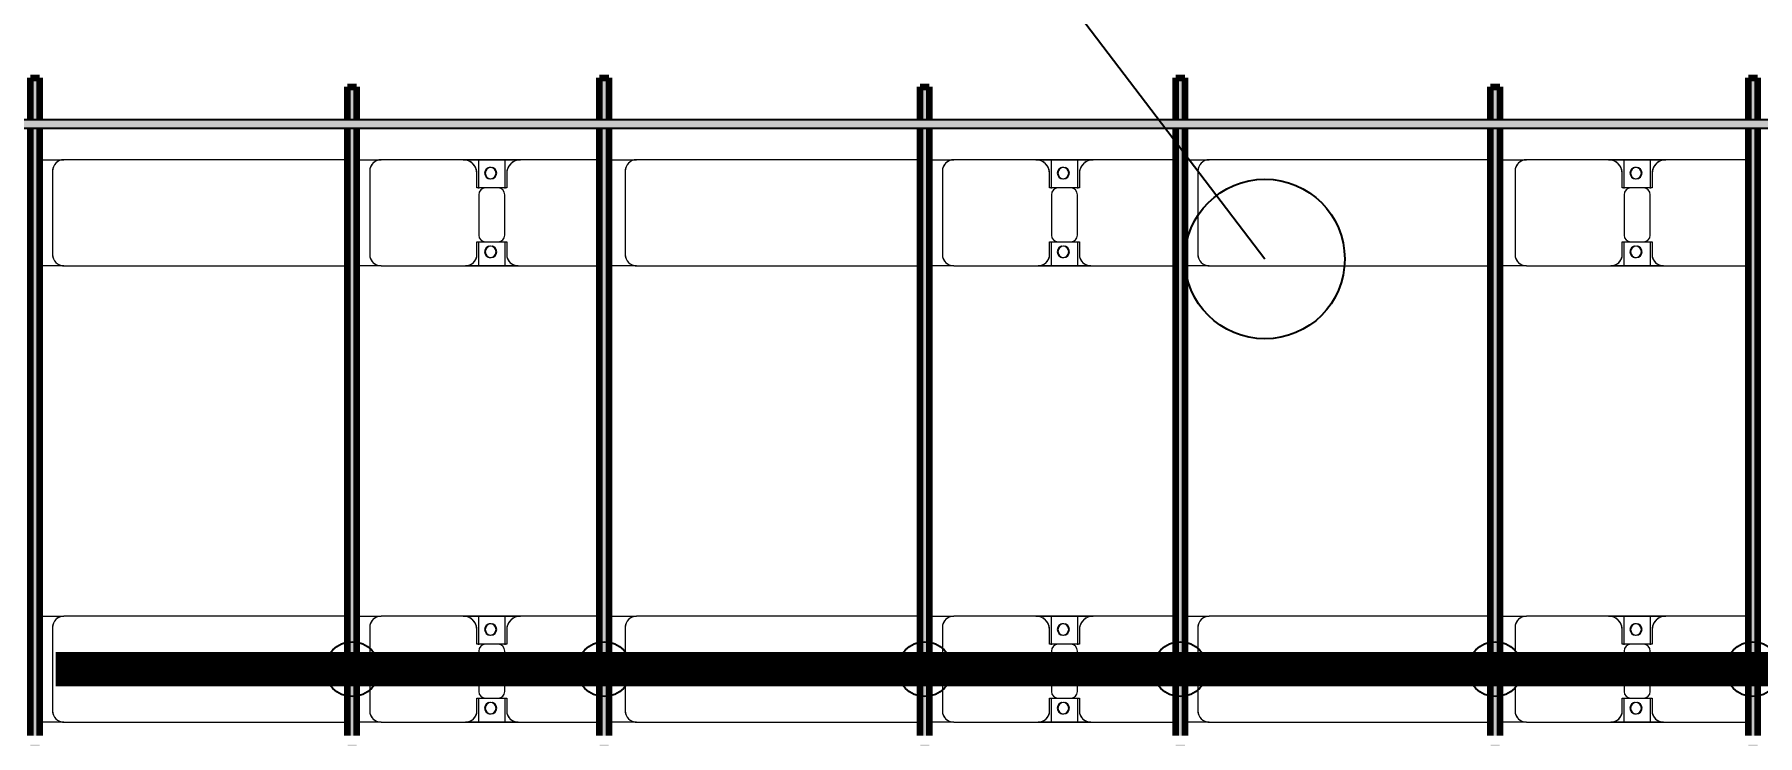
# Model space of a CAD drawing. Header units: millimetres. Extents: x -268744 to 115753, y -96240 to -10461.
# Drawn here: x -91568 to -84015, y -22607 to -19534 of the extents above; entities that cross this region are included whole.
import ezdxf

# ---------------------------------------------------------------- set-up
doc = ezdxf.new("R2010")
doc.units = ezdxf.units.MM
for name, color, linetype, lineweight in [('A-ANNO-DIMS', 211, 'Continuous', 9), ('A-ANNO-DIMS-900', 211, 'Continuous', 9), ('A-GENM', 13, 'Continuous', 9), ('S-BEAM', 12, 'Continuous', 9)]:
    doc.layers.add(name, color=color, linetype=linetype, lineweight=lineweight)
for name, color, linetype in [('GC-BICH NEO', 6, 'Continuous'), ('GC-DAY NEO', 5, 'Continuous'), ('GC-HOP 40x60 GIA CUONG', 1, 'Continuous')]:
    doc.layers.add(name, color=color, linetype=linetype)
doc.styles.add('Trebuchet MS', font='trebuc.ttf', dxfattribs={"width": 0.8, "height": 2700})
doc.dimstyles.new('Arc_Length_-_3mm_Trebuchet_MS_3', dxfattribs={"dimscale": 304.8, "dimtxt": 2783.567448, "dimasz": 2.952756, "dimexe": 4.429134, "dimexo": 4.429134, "dimgap": 0.885827, "dimtad": 1, "dimdec": 0, "dimrnd": 10, "dimzin": 0, "dimdsep": 46, "dimtxsty": 'Trebuchet MS', "dimblk1": 'OBLIQUE', "dimblk2": 'OBLIQUE', "dimsah": 1, "dimcen": 0.09, "dimdle": 2.952756, "dimazin": 0, "dimtfac": 1, "dimtdec": 4, "dimtix": 1, "dimtmove": 0, "dimatfit": 3, "dimfxl": 1, "dimtvp": 1, "dimtfill": 1, "dimtolj": 1, "dimtzin": 0, "dimarcsym": 2})

# ---------------------------------------------------------------- blocks, each defined once
blk = doc.blocks.new('Dầm C52 - Hộp 40x60-V24-KHUNG KẾT CẤU BÈ PIN 1')
at = {"layer": 'S-BEAM', "lineweight": 25}
blk.add_hatch(color=4, dxfattribs=at).paths.add_polyline_path([(-145811, -20), (145811, -20), (145811, 20), (-145811, 20)])
at = {"layer": 'S-BEAM', "color": 4, "lineweight": 25}
for p, q in [((-145811, 20), (145811, 20)), ((145811, -20), (-145811, -20))]:
    blk.add_line(p, q, dxfattribs=at)
blk = doc.blocks.new('Dầm C52 - Dầm C52-V2-KHUNG KẾT CẤU BÈ PIN 1')
at = {"layer": 'S-BEAM', "lineweight": 140}
h = blk.add_hatch(color=1, dxfattribs=at)
h.paths.add_polyline_path([(-25480.9, 20), (-25480.9, -20), (-25440.9, -20), (-25440.9, 20)])
h.paths.add_polyline_path([(-25400.9, 20), (-25400.9, -20), (-19440.9, -20), (-19443, 20), (-24983.5, 20)])
h.paths.add_polyline_path([(-19400.9, 20), (-19400.9, -20), (-13440.9, -20), (-13440.9, 20), (-18519.6, 20)])
h.paths.add_polyline_path([(-13400.9, -20), (-7440.9, -20), (-7440.9, 20), (-13400.9, 20)])
h.paths.add_polyline_path([(-7400.9, 20), (-7400.9, -20), (-1440.9, -20), (-1440.9, 20), (-6515.3, 20)])
h.paths.add_polyline_path([(-1400.9, 20), (-1400.9, -20), (4559.1, -20), (4559.1, 20), (-974.9, 20)])
h.paths.add_polyline_path([(4599.1, -20), (10559.1, -20), (10559.1, 20), (4599.1, 20)])
h.paths.add_polyline_path([(10599.1, -20), (16559.1, -20), (16559.1, 20), (10599.1, 20)])
h.paths.add_polyline_path([(16599.1, 20), (16599.1, -20), (22559.1, -20), (22559.1, 20), (17493.2, 20)])
h.paths.add_polyline_path([(22599.1, 20), (22599.1, -20), (25259.1, -20), (25259.1, 20), (23033.7, 20)])
h.paths.add_polyline_path([(25299.1, -20), (25480.9, -20), (25480.9, 20), (25299.1, 20)])
at = {"layer": 'S-BEAM', "color": 1, "lineweight": 140}
for p, q in [((22599.1, 20), (25259.1, 20)), ((25299.1, 20), (25480.9, 20)), ((25480.9, 20), (25480.9, -20)), ((25259.1, -20), (22599.1, -20)), ((25480.9, -20), (25299.1, -20))]:
    blk.add_line(p, q, dxfattribs=at)
blk = doc.blocks.new('Dầm C52 - Dầm C52-102503-KHUNG KẾT CẤU BÈ PIN 1')
at = {"layer": 'S-BEAM', "lineweight": 140}
h = blk.add_hatch(color=1, dxfattribs=at)
h.paths.add_polyline_path([(-25480.9, 20), (-25480.9, -20), (-25440.9, -20), (-25440.9, 20)])
h.paths.add_polyline_path([(-25400.9, 20), (-25400.9, -20), (-19440.9, -20), (-19443, 20), (-24983.5, 20)])
h.paths.add_polyline_path([(-19400.9, 20), (-19400.9, -20), (-13440.9, -20), (-13440.9, 20), (-17596.2, 20)])
h.paths.add_polyline_path([(-13400.9, -20), (-7440.9, -20), (-7440.9, 20), (-13400.9, 20)])
h.paths.add_polyline_path([(-7400.9, -20), (-1440.9, -20), (-1440.9, 20), (-7400.9, 20)])
h.paths.add_polyline_path([(-1400.9, -20), (4559.1, -20), (4559.1, 20), (-1400.9, 20)])
h.paths.add_polyline_path([(4599.1, -20), (10559.1, -20), (10559.1, 20), (4599.1, 20)])
h.paths.add_polyline_path([(10599.1, 20), (10599.1, -20), (16559.1, -20), (16559.1, 20), (11952.8, 20)])
h.paths.add_polyline_path([(16599.1, -20), (22559.1, -20), (22559.1, 20), (16599.1, 20)])
h.paths.add_polyline_path([(22599.1, -20), (25259.1, -20), (25259.1, 20), (22599.1, 20)])
h.paths.add_polyline_path([(25299.1, -20), (25441.8, -20), (25441.8, 20), (25299.1, 20)])
at = {"layer": 'S-BEAM', "color": 1, "lineweight": 140}
for p, q in [((22599.1, 20), (25259.1, 20)), ((25299.1, 20), (25441.8, 20)), ((25441.8, 20), (25441.8, -20)), ((25259.1, -20), (22599.1, -20)), ((25441.8, -20), (25299.1, -20))]:
    blk.add_line(p, q, dxfattribs=at)
blk = doc.blocks.new('Dầm C52 - Dầm C52-V19-KHUNG KẾT CẤU BÈ PIN 1')
at = {"layer": 'S-BEAM', "lineweight": 140}
h = blk.add_hatch(color=1, dxfattribs=at)
h.paths.add_polyline_path([(-25480.9, 20), (-25480.9, -20), (-25440.9, -20), (-25445.2, 20)])
h.paths.add_polyline_path([(-25400.9, -20), (-19440.9, -20), (-19443, 20), (-25400.9, 20)])
h.paths.add_polyline_path([(-19400.9, -20), (-13440.9, -20), (-13440.9, 20), (-19400.9, 20)])
h.paths.add_polyline_path([(-13400.9, -20), (-7440.9, -20), (-7440.9, 20), (-13400.9, 20)])
h.paths.add_polyline_path([(-7400.9, -20), (-1440.9, -20), (-1440.9, 20), (-7400.9, 20)])
h.paths.add_polyline_path([(-1400.9, -20), (4559.1, -20), (4559.1, 20), (-1400.9, 20)])
h.paths.add_polyline_path([(4599.1, -20), (10559.1, -20), (10559.1, 20), (4599.1, 20)])
h.paths.add_polyline_path([(10599.1, -20), (16559.1, -20), (16559.1, 20), (10599.1, 20)])
h.paths.add_polyline_path([(16599.1, -20), (22559.1, -20), (22559.1, 20), (16599.1, 20)])
h.paths.add_polyline_path([(22599.1, -20), (25259.1, -20), (25259.1, 20), (22599.1, 20)])
h.paths.add_polyline_path([(25299.1, 20), (25299.1, -20), (25441.8, -20), (25441.8, 20)])
at = {"layer": 'S-BEAM', "color": 1, "lineweight": 140}
for p, q in [((22599.1, 20), (25259.1, 20)), ((25299.1, 20), (25441.8, 20)), ((25441.8, 20), (25441.8, -20)), ((25259.1, -20), (22599.1, -20)), ((25441.8, -20), (25299.1, -20))]:
    blk.add_line(p, q, dxfattribs=at)
blk = doc.blocks.new('Dầm C52 - Dầm C52-V1-KHUNG KẾT CẤU BÈ PIN 1')
at = {"layer": 'S-BEAM', "lineweight": 140}
h = blk.add_hatch(color=1, dxfattribs=at)
h.paths.add_polyline_path([(-25480.9, 20), (-25480.9, -20), (-25440.9, -20), (-25445.2, 20)])
h.paths.add_polyline_path([(-25400.9, -20), (-19440.9, -20), (-19443, 20), (-25400.9, 20)])
h.paths.add_polyline_path([(-19400.9, 20), (-19400.9, -20), (-13440.9, -20), (-13440.9, 20), (-18981.3, 20)])
h.paths.add_polyline_path([(-13400.9, -20), (-7440.9, -20), (-7440.9, 20), (-13400.9, 20)])
h.paths.add_polyline_path([(-7400.9, 20), (-7400.9, -20), (-1440.9, -20), (-1440.9, 20), (-6977, 20)])
h.paths.add_polyline_path([(-1400.9, -20), (4559.1, -20), (4559.1, 20), (-1400.9, 20)])
h.paths.add_polyline_path([(4599.1, 20), (4599.1, -20), (10559.1, -20), (10559.1, 20), (5027.2, 20)])
h.paths.add_polyline_path([(10599.1, -20), (16559.1, -20), (16559.1, 20), (10599.1, 20)])
h.paths.add_polyline_path([(16599.1, 20), (16599.1, -20), (22559.1, -20), (22559.1, 20), (17031.5, 20)])
h.paths.add_polyline_path([(22599.1, -20), (25259.1, -20), (25259.1, 20), (22599.1, 20)])
h.paths.add_polyline_path([(25299.1, -20), (25480.9, -20), (25480.9, 20), (25299.1, 20)])
at = {"layer": 'S-BEAM', "color": 1, "lineweight": 140}
for p, q in [((22599.1, 20), (25259.1, 20)), ((25299.1, 20), (25480.9, 20)), ((25480.9, 20), (25480.9, -20)), ((25259.1, -20), (22599.1, -20)), ((25480.9, -20), (25299.1, -20))]:
    blk.add_line(p, q, dxfattribs=at)
blk = doc.blocks.new('Dai phao do pin - DẢI PHAO ĐỠ PIN-V74-KHUNG KẾT CẤU BÈ PIN 1')
at = {"layer": 'A-GENM', "color": 7}
for p, q in [((16842.6, 241.6), (16949.7, 241.6)), ((16842.6, 241.6), (16949.7, 241.6)), ((18180.3, 241.6), (16949.7, 241.6)), ((18180.3, 241.6), (18192.6, 241.6)), ((18180.3, 241.6), (18192.6, 241.6)), ((18232.6, 241.6), (18339.7, 241.6)), ((18232.6, 241.6), (18339.7, 241.6)), ((18699.7, 241.6), (18339.7, 241.6)), ((18699.7, 241.6), (18882.2, 241.6)), ((18882.2, 241.6), (18699.7, 241.6)), ((18767.8, 241.6), (18950.3, 241.6)), ((18767.8, 116.2), (18767.8, 241.6)), ((18950.3, 241.6), (18767.8, 241.6)), ((18882.2, 241.6), (18882.2, 116.2)), ((19297.6, 241.6), (18950.3, 241.6)), ((19337.6, 241.6), (19459.7, 241.6)), ((19337.6, 241.6), (19459.7, 241.6)), ((20690.3, 241.6), (19459.7, 241.6)), ((20690.3, 241.6), (20702.6, 241.6)), ((20690.3, 241.6), (20702.6, 241.6)), ((20742.6, 241.6), (20849.7, 241.6)), ((20742.6, 241.6), (20849.7, 241.6)), ((21209.7, 241.6), (20849.7, 241.6)), ((21209.7, 241.6), (21392.2, 241.6)), ((21392.2, 241.6), (21209.7, 241.6)), ((21277.8, 241.6), (21460.3, 241.6)), ((21277.8, 116.2), (21277.8, 241.6)), ((21460.3, 241.6), (21277.8, 241.6)), ((21392.2, 241.6), (21392.2, 116.2)), ((21810.3, 241.6), (21460.3, 241.6)), ((21810.3, 241.6), (21822.6, 241.6)), ((21810.3, 241.6), (21822.6, 241.6)), ((21862.6, 241.6), (21969.7, 241.6)), ((21862.6, 241.6), (21969.7, 241.6)), ((23200.3, 241.6), (21969.7, 241.6)), ((23242.6, 241.6), (23359.7, 241.6)), ((23242.6, 241.6), (23359.7, 241.6)), ((23719.7, 241.6), (23359.7, 241.6)), ((23719.7, 241.6), (23902.2, 241.6)), ((23902.2, 241.6), (23719.7, 241.6)), ((23787.8, 241.6), (23970.3, 241.6)), ((23787.8, 116.2), (23787.8, 241.6)), ((23970.3, 241.6), (23787.8, 241.6)), ((23902.2, 241.6), (23902.2, 116.2)), ((24320.3, 241.6), (23970.3, 241.6)), ((24320.3, 241.6), (24332.6, 241.6)), ((24320.3, 241.6), (24332.6, 241.6)), ((16899.7, 191.6), (16899.7, -173.4)), ((18289.7, 191.6), (18289.7, -173.4)), ((18759.7, 118.2), (18759.7, 181.6)), ((18890.3, 181.6), (18890.3, 118.2)), ((19350.3, -173.4), (19350.3, 191.6)), ((19409.7, 191.6), (19409.7, -173.4)), ((20799.7, 191.6), (20799.7, -173.4)), ((21269.7, 118.2), (21269.7, 181.6)), ((21400.3, 181.6), (21400.3, 118.2)), ((21919.7, 191.6), (21919.7, -173.4)), ((23250.3, -173.4), (23250.3, 191.6)), ((23309.7, 191.6), (23309.7, -173.4)), ((23779.7, 118.2), (23779.7, 181.6)), ((23910.3, 181.6), (23910.3, 118.2)), ((18852.2, 118.2), (18759.7, 118.2)), ((18767.8, 88.2), (18767.8, -88.2)), ((18890.3, 118.2), (18797.8, 118.2)), ((18882.2, -88.2), (18882.2, 88.2)), ((21362.2, 118.2), (21269.7, 118.2)), ((21277.8, 88.2), (21277.8, -88.2)), ((21400.3, 118.2), (21307.8, 118.2)), ((21392.2, -88.2), (21392.2, 88.2)), ((23872.2, 118.2), (23779.7, 118.2)), ((23787.8, 88.2), (23787.8, -88.2)), ((23910.3, 118.2), (23817.8, 118.2)), ((23902.2, -88.2), (23902.2, 88.2)), ((18759.7, -173.4), (18759.7, -118.2)), ((18759.7, -118.2), (18852.2, -118.2)), ((18767.8, -223.4), (18767.8, -116.2)), ((18797.8, -118.2), (18890.3, -118.2)), ((18882.2, -116.2), (18882.2, -223.4)), ((18890.3, -118.2), (18890.3, -173.4)), ((21269.7, -173.4), (21269.7, -118.2)), ((21269.7, -118.2), (21362.2, -118.2)), ((21277.8, -223.4), (21277.8, -116.2)), ((21307.8, -118.2), (21400.3, -118.2)), ((21392.2, -116.2), (21392.2, -223.4)), ((21400.3, -118.2), (21400.3, -173.4)), ((23779.7, -173.4), (23779.7, -118.2)), ((23779.7, -118.2), (23872.2, -118.2)), ((23787.8, -223.4), (23787.8, -116.2)), ((23817.8, -118.2), (23910.3, -118.2)), ((23902.2, -116.2), (23902.2, -223.4)), ((23910.3, -118.2), (23910.3, -173.4)), ((16949.7, -223.4), (16842.6, -223.4)), ((16949.7, -223.4), (16842.6, -223.4)), ((16949.7, -223.4), (18180.3, -223.4)), ((18192.6, -223.4), (18180.3, -223.4)), ((18192.6, -223.4), (18180.3, -223.4)), ((18339.7, -223.4), (18232.6, -223.4)), ((18339.7, -223.4), (18232.6, -223.4)), ((18339.7, -223.4), (18709.7, -223.4)), ((18882.2, -223.4), (18709.7, -223.4)), ((18709.7, -223.4), (18882.2, -223.4)), ((18940.3, -223.4), (18767.8, -223.4)), ((18767.8, -223.4), (18940.3, -223.4)), ((18940.3, -223.4), (19297.6, -223.4)), ((19459.7, -223.4), (19337.6, -223.4)), ((19459.7, -223.4), (19337.6, -223.4)), ((19459.7, -223.4), (20690.3, -223.4)), ((20702.6, -223.4), (20690.3, -223.4)), ((20702.6, -223.4), (20690.3, -223.4)), ((20849.7, -223.4), (20742.6, -223.4)), ((20849.7, -223.4), (20742.6, -223.4)), ((20849.7, -223.4), (21219.7, -223.4)), ((21392.2, -223.4), (21219.7, -223.4)), ((21219.7, -223.4), (21392.2, -223.4)), ((21450.3, -223.4), (21277.8, -223.4)), ((21277.8, -223.4), (21450.3, -223.4)), ((21450.3, -223.4), (21810.3, -223.4)), ((21822.6, -223.4), (21810.3, -223.4)), ((21822.6, -223.4), (21810.3, -223.4)), ((21969.7, -223.4), (21862.6, -223.4)), ((21969.7, -223.4), (21862.6, -223.4)), ((21969.7, -223.4), (23200.3, -223.4)), ((23359.7, -223.4), (23242.6, -223.4)), ((23359.7, -223.4), (23242.6, -223.4)), ((23359.7, -223.4), (23729.7, -223.4)), ((23902.2, -223.4), (23729.7, -223.4)), ((23729.7, -223.4), (23902.2, -223.4)), ((23960.3, -223.4), (23787.8, -223.4)), ((23787.8, -223.4), (23960.3, -223.4)), ((23960.3, -223.4), (24320.3, -223.4)), ((24332.6, -223.4), (24320.3, -223.4)), ((24332.6, -223.4), (24320.3, -223.4))]:
    blk.add_line(p, q, dxfattribs=at)
for centre, radius, start, end in [((16949.7, 191.6), 50, 90, 180), ((16949.7, 191.6), 50, 105, 135), ((18180.3, 191.6), 50, 75.72455, 90), ((18180.3, 191.6), 50, 75.72455, 90), ((18339.7, 191.6), 50, 90, 180), ((18339.7, 191.6), 50, 105, 180), ((18699.7, 181.6), 60, 360, 90), ((18699.7, 181.6), 60, 360, 60), ((18950.3, 181.6), 60, 90, 180), ((18950.3, 181.6), 60, 120, 180), ((19300.3, 191.6), 50, 360, 45), ((19300.3, 191.6), 50, 360, 45), ((19459.7, 191.6), 50, 90, 180), ((19459.7, 191.6), 50, 105, 135), ((20690.3, 191.6), 50, 75.72455, 90), ((20690.3, 191.6), 50, 75.72455, 90), ((20849.7, 191.6), 50, 90, 180), ((20849.7, 191.6), 50, 105, 180), ((21209.7, 181.6), 60, 0, 90), ((21209.7, 181.6), 60, 0, 60), ((21460.3, 181.6), 60, 90, 180), ((21460.3, 181.6), 60, 120, 180), ((21810.3, 191.6), 50, 75.72455, 90), ((21969.7, 191.6), 50, 90, 180), ((21969.7, 191.6), 50, 105, 135), ((23359.7, 191.6), 50, 90, 180), ((23359.7, 191.6), 50, 105, 180), ((23719.7, 181.6), 60, 0, 90), ((23719.7, 181.6), 60, 0, 60), ((23970.3, 181.6), 60, 90, 180), ((23970.3, 181.6), 60, 120, 180), ((24320.3, 191.6), 50, 75.72455, 90), ((16949.7, 191.6), 50, 150, 180), ((18818.6, 183.2), 25, 0, 180), ((18818.6, 183.2), 25, 180, 0), ((18818.6, 183.2), 25, 0, 165), ((18821.4, 183.2), 25, 0, 180), ((18821.4, 183.2), 25, 90, 180), ((18821.4, 183.2), 25, 180, 0), ((18821.4, 183.2), 25, 180, 300), ((18818.6, 183.2), 25, 210, 0), ((18821.4, 183.2), 25, 15, 75), ((18821.4, 183.2), 25, 330, 345), ((19459.7, 191.6), 50, 150, 180), ((21328.6, 183.2), 25, 0, 180), ((21328.6, 183.2), 25, 180, 0), ((21328.6, 183.2), 25, 0, 165), ((21331.4, 183.2), 25, 360, 180), ((21331.4, 183.2), 25, 90, 180), ((21331.4, 183.2), 25, 180, 0), ((21331.4, 183.2), 25, 180, 300), ((21328.6, 183.2), 25, 210, 0), ((21331.4, 183.2), 25, 15, 75), ((21331.4, 183.2), 25, 330, 345), ((21969.7, 191.6), 50, 150, 180), ((23200.3, 191.6), 50, 360, 30), ((23200.3, 191.6), 50, 15, 30), ((23838.6, 183.2), 25, 0, 180), ((23838.6, 183.2), 25, 180, 0), ((23838.6, 183.2), 25, 360, 165), ((23841.4, 183.2), 25, 360, 180), ((23841.4, 183.2), 25, 90, 180), ((23841.4, 183.2), 25, 180, 0), ((23841.4, 183.2), 25, 180, 300), ((23838.6, 183.2), 25, 210, 0), ((23841.4, 183.2), 25, 15, 75), ((23841.4, 183.2), 25, 330, 345), ((18797.8, 88.2), 30, 90, 180), ((18852.2, 88.2), 30, 360, 90), ((21307.8, 88.2), 30, 90, 180), ((21362.2, 88.2), 30, 0, 90), ((23817.8, 88.2), 30, 90, 180), ((23872.2, 88.2), 30, 360, 90), ((18797.8, -88.2), 30, 180, 270), ((18818.6, -161.8), 25, 0, 180), ((18818.6, -161.8), 25, 105, 165), ((18821.4, -161.8), 25, 0, 180), ((18821.4, -161.8), 25, 105, 180), ((18818.6, -161.8), 25, 0, 75), ((18821.4, -161.8), 25, 15, 75), ((18852.2, -88.2), 30, 270, 0), ((21307.8, -88.2), 30, 180, 270), ((21328.6, -161.8), 25, 0, 180), ((21328.6, -161.8), 25, 105, 165), ((21331.4, -161.8), 25, 360, 180), ((21331.4, -161.8), 25, 105, 180), ((21328.6, -161.8), 25, 0, 75), ((21331.4, -161.8), 25, 15, 75), ((21362.2, -88.2), 30, 270, 0), ((23817.8, -88.2), 30, 180, 270), ((23838.6, -161.8), 25, 0, 180), ((23838.6, -161.8), 25, 105, 165), ((23841.4, -161.8), 25, 0, 180), ((23841.4, -161.8), 25, 105, 180), ((23838.6, -161.8), 25, 0, 75), ((23841.4, -161.8), 25, 15, 75), ((23872.2, -88.2), 30, 270, 360), ((16949.7, -173.4), 50, 180, 270), ((16949.7, -173.4), 50, 180, 210), ((16949.7, -173.4), 50, 240, 270), ((18180.3, -173.4), 50, 270, 284.27545), ((18339.7, -173.4), 50, 180, 270), ((18339.7, -173.4), 50, 180, 255), ((18709.7, -173.4), 50, 270, 360), ((18709.7, -173.4), 50, 285, 360), ((18818.6, -161.8), 25, 180, 0), ((18818.6, -161.8), 25, 195, 0), ((18821.4, -161.8), 25, 180, 0), ((18821.4, -161.8), 25, 180, 270), ((18821.4, -161.8), 25, 285, 345), ((18940.3, -173.4), 50, 180, 270), ((18940.3, -173.4), 50, 180, 255), ((19300.3, -173.4), 50, 315, 360), ((19300.3, -173.4), 50, 315, 360), ((19459.7, -173.4), 50, 180, 270), ((19459.7, -173.4), 50, 180, 210), ((19459.7, -173.4), 50, 240, 270), ((20690.3, -173.4), 50, 270, 284.27545), ((20849.7, -173.4), 50, 180, 270), ((20849.7, -173.4), 50, 180, 255), ((21219.7, -173.4), 50, 270, 360), ((21219.7, -173.4), 50, 285, 360), ((21328.6, -161.8), 25, 180, 0), ((21328.6, -161.8), 25, 195, 0), ((21331.4, -161.8), 25, 180, 360), ((21331.4, -161.8), 25, 180, 270), ((21331.4, -161.8), 25, 285, 345), ((21450.3, -173.4), 50, 180, 270), ((21450.3, -173.4), 50, 180, 255), ((21810.3, -173.4), 50, 270, 284.27545), ((21969.7, -173.4), 50, 180, 270), ((21969.7, -173.4), 50, 180, 210), ((21969.7, -173.4), 50, 240, 270), ((23200.3, -173.4), 50, 330, 0), ((23200.3, -173.4), 50, 330, 0), ((23359.7, -173.4), 50, 180, 270), ((23359.7, -173.4), 50, 180, 255), ((23729.7, -173.4), 50, 270, 360), ((23729.7, -173.4), 50, 285, 0), ((23838.6, -161.8), 25, 180, 360), ((23838.6, -161.8), 25, 195, 0), ((23841.4, -161.8), 25, 180, 0), ((23841.4, -161.8), 25, 180, 270), ((23841.4, -161.8), 25, 285, 345), ((23960.3, -173.4), 50, 180, 270), ((23960.3, -173.4), 50, 180, 255), ((24320.3, -173.4), 50, 270, 284.27545)]:
    blk.add_arc(centre, radius, start, end, dxfattribs=at)
blk = doc.blocks.new('Dai phao do pin - DẢI PHAO ĐỠ PIN-V75-KHUNG KẾT CẤU BÈ PIN 1')
at = {"layer": 'A-GENM', "color": 7}
for p, q in [((16842.6, 241.6), (16949.7, 241.6)), ((16842.6, 241.6), (16949.7, 241.6)), ((18180.3, 241.6), (16949.7, 241.6)), ((18180.3, 241.6), (18192.6, 241.6)), ((18180.3, 241.6), (18192.6, 241.6)), ((18232.6, 241.6), (18339.7, 241.6)), ((18232.6, 241.6), (18339.7, 241.6)), ((18699.7, 241.6), (18339.7, 241.6)), ((18699.7, 241.6), (18882.2, 241.6)), ((18882.2, 241.6), (18699.7, 241.6)), ((18767.8, 241.6), (18950.3, 241.6)), ((18767.8, 116.2), (18767.8, 241.6)), ((18950.3, 241.6), (18767.8, 241.6)), ((18882.2, 241.6), (18882.2, 116.2)), ((19297.6, 241.6), (18950.3, 241.6)), ((19337.6, 241.6), (19459.7, 241.6)), ((19337.6, 241.6), (19459.7, 241.6)), ((20690.3, 241.6), (19459.7, 241.6)), ((20690.3, 241.6), (20702.6, 241.6)), ((20690.3, 241.6), (20702.6, 241.6)), ((20742.6, 241.6), (20849.7, 241.6)), ((20742.6, 241.6), (20849.7, 241.6)), ((21209.7, 241.6), (20849.7, 241.6)), ((21209.7, 241.6), (21392.2, 241.6)), ((21392.2, 241.6), (21209.7, 241.6)), ((21277.8, 241.6), (21460.3, 241.6)), ((21277.8, 116.2), (21277.8, 241.6)), ((21460.3, 241.6), (21277.8, 241.6)), ((21392.2, 241.6), (21392.2, 116.2)), ((21810.3, 241.6), (21460.3, 241.6)), ((21810.3, 241.6), (21822.6, 241.6)), ((21810.3, 241.6), (21822.6, 241.6)), ((21862.6, 241.6), (21969.7, 241.6)), ((21862.6, 241.6), (21969.7, 241.6)), ((23200.3, 241.6), (21969.7, 241.6)), ((23242.6, 241.6), (23359.7, 241.6)), ((23242.6, 241.6), (23359.7, 241.6)), ((23719.7, 241.6), (23359.7, 241.6)), ((23719.7, 241.6), (23902.2, 241.6)), ((23902.2, 241.6), (23719.7, 241.6)), ((23787.8, 241.6), (23970.3, 241.6)), ((23787.8, 116.2), (23787.8, 241.6)), ((23970.3, 241.6), (23787.8, 241.6)), ((23902.2, 241.6), (23902.2, 116.2)), ((24320.3, 241.6), (23970.3, 241.6)), ((24320.3, 241.6), (24332.6, 241.6)), ((24320.3, 241.6), (24332.6, 241.6)), ((16899.7, 191.6), (16899.7, -173.4)), ((18289.7, 191.6), (18289.7, -173.4)), ((18759.7, 118.2), (18759.7, 181.6)), ((18890.3, 181.6), (18890.3, 118.2)), ((19350.3, -173.4), (19350.3, 191.6)), ((19409.7, 191.6), (19409.7, -173.4)), ((20799.7, 191.6), (20799.7, -173.4)), ((21269.7, 118.2), (21269.7, 181.6)), ((21400.3, 181.6), (21400.3, 118.2)), ((21919.7, 191.6), (21919.7, -173.4)), ((23250.3, -173.4), (23250.3, 191.6)), ((23309.7, 191.6), (23309.7, -173.4)), ((23779.7, 118.2), (23779.7, 181.6)), ((23910.3, 181.6), (23910.3, 118.2)), ((18852.2, 118.2), (18759.7, 118.2)), ((18767.8, 88.2), (18767.8, -88.2)), ((18890.3, 118.2), (18797.8, 118.2)), ((18882.2, -88.2), (18882.2, 88.2)), ((21362.2, 118.2), (21269.7, 118.2)), ((21277.8, 88.2), (21277.8, -88.2)), ((21400.3, 118.2), (21307.8, 118.2)), ((21392.2, -88.2), (21392.2, 88.2)), ((23872.2, 118.2), (23779.7, 118.2)), ((23787.8, 88.2), (23787.8, -88.2)), ((23910.3, 118.2), (23817.8, 118.2)), ((23902.2, -88.2), (23902.2, 88.2)), ((18759.7, -173.4), (18759.7, -118.2)), ((18759.7, -118.2), (18852.2, -118.2)), ((18767.8, -223.4), (18767.8, -116.2)), ((18797.8, -118.2), (18890.3, -118.2)), ((18882.2, -116.2), (18882.2, -223.4)), ((18890.3, -118.2), (18890.3, -173.4)), ((21269.7, -173.4), (21269.7, -118.2)), ((21269.7, -118.2), (21362.2, -118.2)), ((21277.8, -223.4), (21277.8, -116.2)), ((21307.8, -118.2), (21400.3, -118.2)), ((21392.2, -116.2), (21392.2, -223.4)), ((21400.3, -118.2), (21400.3, -173.4)), ((23779.7, -173.4), (23779.7, -118.2)), ((23779.7, -118.2), (23872.2, -118.2)), ((23787.8, -223.4), (23787.8, -116.2)), ((23817.8, -118.2), (23910.3, -118.2)), ((23902.2, -116.2), (23902.2, -223.4)), ((23910.3, -118.2), (23910.3, -173.4)), ((16949.7, -223.4), (16842.6, -223.4)), ((16949.7, -223.4), (16842.6, -223.4)), ((16949.7, -223.4), (18180.3, -223.4)), ((18192.6, -223.4), (18180.3, -223.4)), ((18192.6, -223.4), (18180.3, -223.4)), ((18339.7, -223.4), (18232.6, -223.4)), ((18339.7, -223.4), (18232.6, -223.4)), ((18339.7, -223.4), (18709.7, -223.4)), ((18882.2, -223.4), (18709.7, -223.4)), ((18709.7, -223.4), (18882.2, -223.4)), ((18940.3, -223.4), (18767.8, -223.4)), ((18767.8, -223.4), (18940.3, -223.4)), ((18940.3, -223.4), (19297.6, -223.4)), ((19459.7, -223.4), (19337.6, -223.4)), ((19459.7, -223.4), (19337.6, -223.4)), ((19459.7, -223.4), (20690.3, -223.4)), ((20702.6, -223.4), (20690.3, -223.4)), ((20702.6, -223.4), (20690.3, -223.4)), ((20849.7, -223.4), (20742.6, -223.4)), ((20849.7, -223.4), (20742.6, -223.4)), ((20849.7, -223.4), (21219.7, -223.4)), ((21392.2, -223.4), (21219.7, -223.4)), ((21219.7, -223.4), (21392.2, -223.4)), ((21450.3, -223.4), (21277.8, -223.4)), ((21277.8, -223.4), (21450.3, -223.4)), ((21450.3, -223.4), (21810.3, -223.4)), ((21822.6, -223.4), (21810.3, -223.4)), ((21822.6, -223.4), (21810.3, -223.4)), ((21969.7, -223.4), (21862.6, -223.4)), ((21969.7, -223.4), (21862.6, -223.4)), ((21969.7, -223.4), (23200.3, -223.4)), ((23359.7, -223.4), (23242.6, -223.4)), ((23359.7, -223.4), (23242.6, -223.4)), ((23359.7, -223.4), (23729.7, -223.4)), ((23902.2, -223.4), (23729.7, -223.4)), ((23729.7, -223.4), (23902.2, -223.4)), ((23960.3, -223.4), (23787.8, -223.4)), ((23787.8, -223.4), (23960.3, -223.4)), ((23960.3, -223.4), (24320.3, -223.4)), ((24332.6, -223.4), (24320.3, -223.4)), ((24332.6, -223.4), (24320.3, -223.4))]:
    blk.add_line(p, q, dxfattribs=at)
for centre, radius, start, end in [((16949.7, 191.6), 50, 90, 180), ((16949.7, 191.6), 50, 105, 135), ((18180.3, 191.6), 50, 75.72455, 90), ((18180.3, 191.6), 50, 75.72455, 90), ((18339.7, 191.6), 50, 90, 180), ((18339.7, 191.6), 50, 105, 180), ((18699.7, 181.6), 60, 360, 90), ((18699.7, 181.6), 60, 360, 60), ((18950.3, 181.6), 60, 90, 180), ((18950.3, 181.6), 60, 120, 180), ((19300.3, 191.6), 50, 360, 45), ((19300.3, 191.6), 50, 360, 45), ((19459.7, 191.6), 50, 90, 180), ((19459.7, 191.6), 50, 105, 135), ((20690.3, 191.6), 50, 75.72455, 90), ((20690.3, 191.6), 50, 75.72455, 90), ((20849.7, 191.6), 50, 90, 180), ((20849.7, 191.6), 50, 105, 180), ((21209.7, 181.6), 60, 0, 90), ((21209.7, 181.6), 60, 0, 60), ((21460.3, 181.6), 60, 90, 180), ((21460.3, 181.6), 60, 120, 180), ((21810.3, 191.6), 50, 75.72455, 90), ((21969.7, 191.6), 50, 90, 180), ((21969.7, 191.6), 50, 105, 135), ((23359.7, 191.6), 50, 90, 180), ((23359.7, 191.6), 50, 105, 180), ((23719.7, 181.6), 60, 0, 90), ((23719.7, 181.6), 60, 0, 60), ((23970.3, 181.6), 60, 90, 180), ((23970.3, 181.6), 60, 120, 180), ((24320.3, 191.6), 50, 75.72455, 90), ((16949.7, 191.6), 50, 150, 180), ((18818.6, 183.2), 25, 0, 180), ((18818.6, 183.2), 25, 180, 0), ((18818.6, 183.2), 25, 0, 165), ((18821.4, 183.2), 25, 0, 180), ((18821.4, 183.2), 25, 90, 180), ((18821.4, 183.2), 25, 180, 0), ((18821.4, 183.2), 25, 180, 300), ((18818.6, 183.2), 25, 210, 0), ((18821.4, 183.2), 25, 15, 75), ((18821.4, 183.2), 25, 330, 345), ((19459.7, 191.6), 50, 150, 180), ((21328.6, 183.2), 25, 0, 180), ((21328.6, 183.2), 25, 180, 0), ((21328.6, 183.2), 25, 0, 165), ((21331.4, 183.2), 25, 360, 180), ((21331.4, 183.2), 25, 90, 180), ((21331.4, 183.2), 25, 180, 0), ((21331.4, 183.2), 25, 180, 300), ((21328.6, 183.2), 25, 210, 0), ((21331.4, 183.2), 25, 15, 75), ((21331.4, 183.2), 25, 330, 345), ((21969.7, 191.6), 50, 150, 180), ((23200.3, 191.6), 50, 360, 30), ((23200.3, 191.6), 50, 15, 30), ((23838.6, 183.2), 25, 0, 180), ((23838.6, 183.2), 25, 180, 0), ((23838.6, 183.2), 25, 360, 165), ((23841.4, 183.2), 25, 360, 180), ((23841.4, 183.2), 25, 90, 180), ((23841.4, 183.2), 25, 180, 0), ((23841.4, 183.2), 25, 180, 300), ((23838.6, 183.2), 25, 210, 0), ((23841.4, 183.2), 25, 15, 75), ((23841.4, 183.2), 25, 330, 345), ((18797.8, 88.2), 30, 90, 180), ((18852.2, 88.2), 30, 360, 90), ((21307.8, 88.2), 30, 90, 180), ((21362.2, 88.2), 30, 0, 90), ((23817.8, 88.2), 30, 90, 180), ((23872.2, 88.2), 30, 360, 90), ((18797.8, -88.2), 30, 180, 270), ((18818.6, -161.8), 25, 0, 180), ((18818.6, -161.8), 25, 105, 165), ((18821.4, -161.8), 25, 0, 180), ((18821.4, -161.8), 25, 105, 180), ((18818.6, -161.8), 25, 0, 75), ((18821.4, -161.8), 25, 15, 75), ((18852.2, -88.2), 30, 270, 0), ((21307.8, -88.2), 30, 180, 270), ((21328.6, -161.8), 25, 0, 180), ((21328.6, -161.8), 25, 105, 165), ((21331.4, -161.8), 25, 360, 180), ((21331.4, -161.8), 25, 105, 180), ((21328.6, -161.8), 25, 0, 75), ((21331.4, -161.8), 25, 15, 75), ((21362.2, -88.2), 30, 270, 0), ((23817.8, -88.2), 30, 180, 270), ((23838.6, -161.8), 25, 0, 180), ((23838.6, -161.8), 25, 105, 165), ((23841.4, -161.8), 25, 0, 180), ((23841.4, -161.8), 25, 105, 180), ((23838.6, -161.8), 25, 0, 75), ((23841.4, -161.8), 25, 15, 75), ((23872.2, -88.2), 30, 270, 360), ((16949.7, -173.4), 50, 180, 270), ((16949.7, -173.4), 50, 180, 210), ((16949.7, -173.4), 50, 240, 270), ((18180.3, -173.4), 50, 270, 284.27545), ((18339.7, -173.4), 50, 180, 270), ((18339.7, -173.4), 50, 180, 255), ((18709.7, -173.4), 50, 270, 360), ((18709.7, -173.4), 50, 285, 360), ((18818.6, -161.8), 25, 180, 0), ((18818.6, -161.8), 25, 195, 0), ((18821.4, -161.8), 25, 180, 0), ((18821.4, -161.8), 25, 180, 270), ((18821.4, -161.8), 25, 285, 345), ((18940.3, -173.4), 50, 180, 270), ((18940.3, -173.4), 50, 180, 255), ((19300.3, -173.4), 50, 315, 360), ((19300.3, -173.4), 50, 315, 360), ((19459.7, -173.4), 50, 180, 270), ((19459.7, -173.4), 50, 180, 210), ((19459.7, -173.4), 50, 240, 270), ((20690.3, -173.4), 50, 270, 284.27545), ((20849.7, -173.4), 50, 180, 270), ((20849.7, -173.4), 50, 180, 255), ((21219.7, -173.4), 50, 270, 360), ((21219.7, -173.4), 50, 285, 360), ((21328.6, -161.8), 25, 180, 0), ((21328.6, -161.8), 25, 195, 0), ((21331.4, -161.8), 25, 180, 360), ((21331.4, -161.8), 25, 180, 270), ((21331.4, -161.8), 25, 285, 345), ((21450.3, -173.4), 50, 180, 270), ((21450.3, -173.4), 50, 180, 255), ((21810.3, -173.4), 50, 270, 284.27545), ((21969.7, -173.4), 50, 180, 270), ((21969.7, -173.4), 50, 180, 210), ((21969.7, -173.4), 50, 240, 270), ((23200.3, -173.4), 50, 330, 0), ((23200.3, -173.4), 50, 330, 0), ((23359.7, -173.4), 50, 180, 270), ((23359.7, -173.4), 50, 180, 255), ((23729.7, -173.4), 50, 270, 360), ((23729.7, -173.4), 50, 285, 0), ((23838.6, -161.8), 25, 180, 360), ((23838.6, -161.8), 25, 195, 0), ((23841.4, -161.8), 25, 180, 0), ((23841.4, -161.8), 25, 180, 270), ((23841.4, -161.8), 25, 285, 345), ((23960.3, -173.4), 50, 180, 270), ((23960.3, -173.4), 50, 180, 255), ((24320.3, -173.4), 50, 270, 284.27545)]:
    blk.add_arc(centre, radius, start, end, dxfattribs=at)
blk = doc.blocks.new('be pin 1_rvt-1-KHUNG KẾT CẤU BÈ PIN 1')
at = {"layer": 'A-GENM', "lineweight": 9}
for name, p in [('Dai phao do pin - DẢI PHAO ĐỠ PIN-V75-KHUNG KẾT CẤU BÈ PIN 1', (-108388.1, -20324.7)), ('Dai phao do pin - DẢI PHAO ĐỠ PIN-V74-KHUNG KẾT CẤU BÈ PIN 1', (-108388.1, -22324.7))]:
    blk.add_blockref(name, p, dxfattribs=at)
at = {"layer": 'S-BEAM', "lineweight": 9, "rotation": 90.00000000032618}
for name, p in [('Dầm C52 - Dầm C52-V2-KHUNG KẾT CẤU BÈ PIN 1', (-91565.5, -45205.6)), ('Dầm C52 - Dầm C52-102503-KHUNG KẾT CẤU BÈ PIN 1', (-90175.5, -45205.6)), ('Dầm C52 - Dầm C52-V2-KHUNG KẾT CẤU BÈ PIN 1', (-89070.5, -45205.6)), ('Dầm C52 - Dầm C52-V19-KHUNG KẾT CẤU BÈ PIN 1', (-87665.5, -45205.6)), ('Dầm C52 - Dầm C52-V1-KHUNG KẾT CẤU BÈ PIN 1', (-86545.5, -45205.6)), ('Dầm C52 - Dầm C52-102503-KHUNG KẾT CẤU BÈ PIN 1', (-85165.5, -45205.6)), ('Dầm C52 - Dầm C52-V2-KHUNG KẾT CẤU BÈ PIN 1', (-84035.5, -45205.6))]:
    blk.add_blockref(name, p, dxfattribs=at)
at = {"layer": 'S-BEAM', "lineweight": 9}
blk.add_blockref('Dầm C52 - Hộp 40x60-V24-KHUNG KẾT CẤU BÈ PIN 1', (-110896.7, -19926.5), dxfattribs=at)
blk = doc.blocks.new('DIMBLOCK4-KHUNG KẾT CẤU BÈ PIN 1')
at = {"layer": 'A-ANNO-DIMS-900', "transparency": 16777216}
for p, q in [((-110909, -14861.3), (-110909, -13511.3)), ((-38074, -14861.3), (-38074, -13511.3)), ((-110909, -14861.3), (-38074, -14861.3)), ((-110909, -14861.3), (-110909, -18738.1)), ((-38074, -14861.3), (-38074, -18738.1))]:
    blk.add_line(p, q, dxfattribs=at)
at = {"layer": 'A-ANNO-DIMS-900', "lineweight": 70, "transparency": 16777216}
for p, q in [((-110909, -14861.3), (-110459, -14411.3)), ((-38074, -14861.3), (-37624, -14411.3)), ((-110909, -14861.3), (-111359, -15311.3)), ((-38074, -14861.3), (-38524, -15311.3))]:
    blk.add_line(p, q, dxfattribs=at)
at = {"layer": 'A-ANNO-DIMS-900', "color": 0, "transparency": 16777216, "insert": (-78029.9, -11136.4), "char_height": 2700, "width": 8492.24, "attachment_point": 1, "line_spacing_factor": 1.048425, "style": 'Trebuchet MS', "bg_fill": 3, "box_fill_scale": 1.25, "bg_fill_color": 256, "bg_fill_true_color": 13158600, "bg_fill_transparency": 0}
blk.add_mtext('72840', dxfattribs=at)
blk = doc.blocks.new('_Oblique')
at = {"color": 0, "linetype": 'ByBlock', "lineweight": -2}
blk.add_line((-0.5, -0.5), (0.5, 0.5), dxfattribs=at)

msp = doc.modelspace()

# ---------------------------------------------------------------- linework, layer by layer
at = {"layer": 'GC-BICH NEO'}
msp.add_circle((-86174.8, -20518.3), 350, dxfattribs=at)
at = {"layer": 'GC-HOP 40x60 GIA CUONG', "const_width": 150}
msp.add_lwpolyline([(-91474.7, -22315.6), (-76924.8, -22315.6)], dxfattribs=at)
at = {"layer": 'GC-HOP 40x60 GIA CUONG'}
for centre in [(-90175.5, -22315.6), (-89070.5, -22315.6), (-87665.5, -22315.6), (-86545.5, -22315.6), (-85165.5, -22315.6), (-84035.5, -22315.6)]:
    msp.add_circle(centre, 120, dxfattribs=at)

# ---------------------------------------------------------------- block references
at = {"lineweight": 5}
msp.add_blockref('be pin 1_rvt-1-KHUNG KẾT CẤU BÈ PIN 1', (0, 0), dxfattribs=at)

# ---------------------------------------------------------------- next in the draw order: dimensions: what is measured, and where the dimension line sits
at = {"layer": 'A-ANNO-DIMS'}
dim = msp.add_linear_dim(base=(-38074, -14861.3), p1=(-110909, -20088.1), p2=(-38074, -20088.1), angle=0, dimstyle='Arc_Length_-_3mm_Trebuchet_MS_3', override={"dimpost": '<>', "dimfxl": 72835}, dxfattribs=at)
dim.commit()
dim.dimension.update_dxf_attribs({"geometry": 'DIMBLOCK4-KHUNG KẾT CẤU BÈ PIN 1', "text_midpoint": (-74491.5, -13217.6)})

# ---------------------------------------------------------------- next in the draw order: linework, layer by layer
at = {"layer": 'GC-DAY NEO'}
msp.add_line((-86174.8, -20518.3), (-91023.1, -14154.8), dxfattribs=at)

doc.saveas('drawing.dxf')
